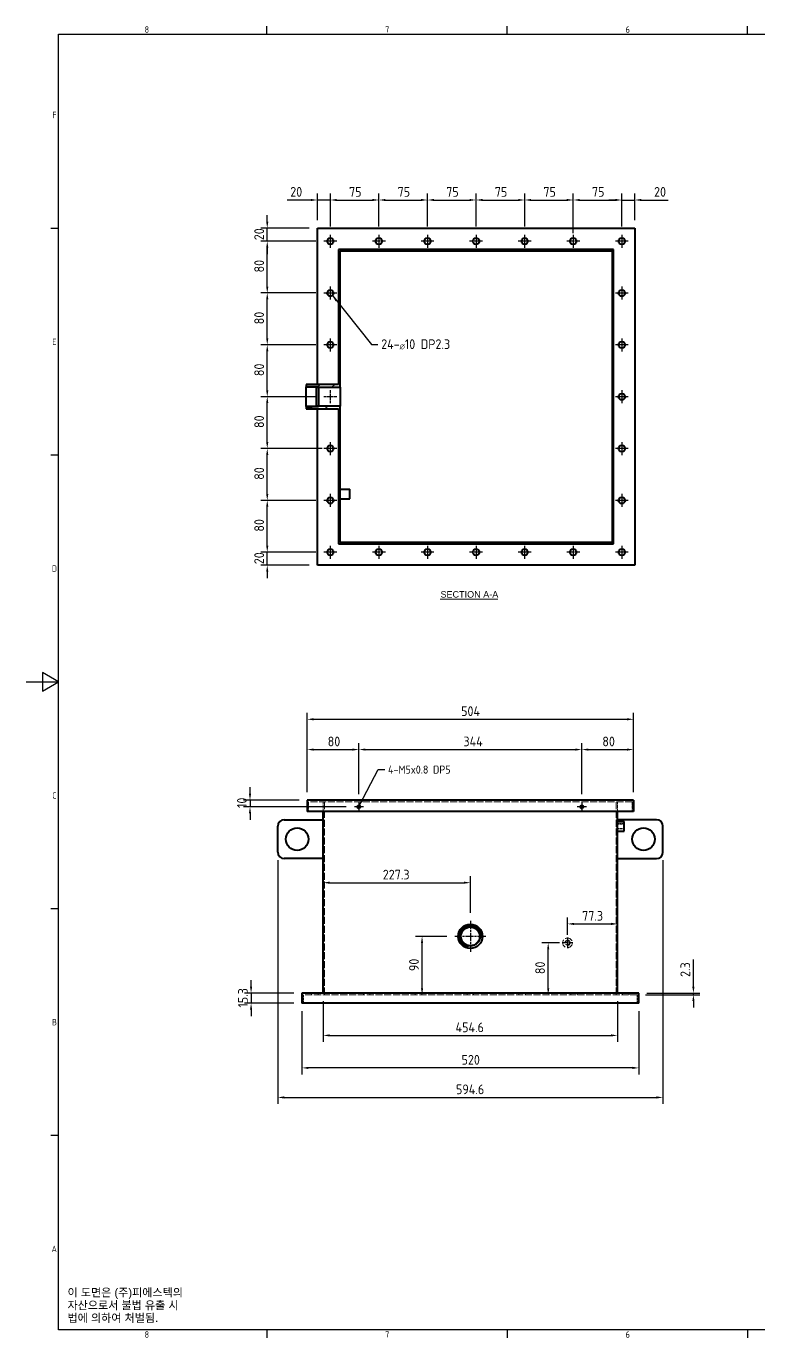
# Model space of a CAD drawing. Header units: millimetres. Extents: x 0 to 2970, y 0 to 2100.
# Drawn here: x 0 to 1131, y 38 to 2062 of the extents above; entities that cross this region are included whole.
import ezdxf

# ---------------------------------------------------------------- set-up
doc = ezdxf.new("R2010")
doc.units = ezdxf.units.MM
doc.header["$LTSCALE"] = 5
doc.linetypes.add('CHAIN', pattern=[0.3543, 0.2362, -0.0295, 0.0591, -0.0295])
doc.linetypes.add('DASHED', pattern=[0.2067, 0.1654, -0.0413])
doc.layers.get('0').update_dxf_attribs({"color": 3, "lineweight": 25})
for name, color, linetype, lineweight in [('가려진 것(ISO)', 2, 'DASHED', 18), ('가시적인 것(ISO)', 3, 'Continuous', 40), ('가시적인 좁은 것(ISO)', 3, 'Continuous', 35), ('경계(ISO)', 7, 'Continuous', 25), ('기호(ISO)', 5, 'Continuous', 25), ('중심 표식(ISO)', 1, 'Continuous', 25), ('치수(ISO)', 2, 'Continuous', 25), ('해치(ISO)', 7, 'Continuous', 18)]:
    doc.layers.add(name, color=color, linetype=linetype, lineweight=lineweight)
doc.styles.add('ISO ProportionalPSTEK', font='isocp.shx')
doc.styles.add('문자 텍스트_PSTEK_POSCO', font='isocp.shx')
doc.styles.add('치수 텍스트_PSTEK_POSCO', font='isocp.shx')
doc.styles.add('텍스트 스타일403', font='arial.ttf')
doc.dimstyles.new('PSTEK$7', dxfattribs={"dimscale": 5, "dimtxt": 2.5, "dimasz": 2, "dimexe": 1, "dimexo": 1, "dimgap": 1, "dimtad": 1, "dimrnd": 1e-08, "dimdsep": 46, "dimtxsty": 'ISO ProportionalPSTEK', "dimblk": 'Filled-1', "dimcen": 0.09, "dimdle": 10, "dimclrd": 3, "dimclre": 7, "dimclrt": 2, "dimadec": 1, "dimazin": 2, "dimtfac": 1, "dimtmove": 0, "dimatfit": 3, "dimfxl": 0, "dimtolj": 1, "dimlwd": -1, "dimlwe": -1, "dimarcsym": 0})
doc.dimstyles.new('치수_PSTEK_POSCO', dxfattribs={"dimscale": 5, "dimtxt": 3, "dimasz": 2, "dimexe": 2, "dimexo": 2.5, "dimgap": 1, "dimtad": 1, "dimrnd": 1e-08, "dimdsep": 46, "dimtxsty": '치수 텍스트_PSTEK_POSCO', "dimcen": 0.09, "dimdle": 10, "dimclrd": 7, "dimclre": 7, "dimclrt": 2, "dimadec": 1, "dimazin": 2, "dimtfac": 1, "dimtmove": 0, "dimatfit": 3, "dimfxl": 0, "dimtolj": 1, "dimlwd": -1, "dimlwe": -1, "dimarcsym": 0})
doc.dimstyles.new('치수_PSTEK_POSCO$7', dxfattribs={"dimscale": 5, "dimtxt": 3, "dimasz": 2, "dimexe": 2, "dimexo": 2.5, "dimgap": 1, "dimtad": 1, "dimrnd": 1e-08, "dimdsep": 46, "dimtxsty": '치수 텍스트_PSTEK_POSCO', "dimcen": 0.09, "dimdle": 10, "dimclrd": 7, "dimclre": 7, "dimclrt": 2, "dimadec": 1, "dimazin": 2, "dimtfac": 1, "dimtmove": 0, "dimatfit": 3, "dimfxl": 0, "dimtolj": 1, "dimlwd": -1, "dimlwe": -1, "dimarcsym": 0})

# ---------------------------------------------------------------- blocks, each defined once
blk = doc.blocks.new('경계 Default Border')
at = {"layer": '경계(ISO)'}
for p, q in [((74.25, 410), (74.25, 412.4)), ((148.5, 410), (148.5, 412.4)), ((222.75, 410), (222.75, 412.4)), ((10, 350), (7.6, 350)), ((10, 280), (7.6, 280)), ((10, 140), (7.6, 140)), ((10, 70), (7.6, 70)), ((74.25, 10), (74.25, 7.6)), ((148.5, 10), (148.5, 7.6)), ((222.75, 10), (222.75, 7.6))]:
    blk.add_line(p, q, dxfattribs=at)
at = {"layer": '경계(ISO)', "flags": 128}
for points in [[(10, 10), (10, 410), (584, 410), (584, 10), (10, 10)], [(0, 210), (10, 210), (5, 212.89), (5, 207.11), (10, 210)]]:
    blk.add_lwpolyline(points, dxfattribs=at)
at = {"layer": '경계(ISO)', "color": 2, "char_height": 2, "attachment_point": 7, "style": '문자 텍스트_PSTEK_POSCO'}
for s, insert in [('8', (36.55, 410.38)), ('7', (110.8, 410.4)), ('6', (185.05, 410.38)), ('F', (8.03, 384)), ('E', (8.03, 313.98)), ('D', (7.92, 243.98)), ('C', (8.03, 173.98)), ('B', (7.92, 103.98)), ('A', (7.81, 34)), ('8', (36.55, 7.58)), ('7', (110.8, 7.6)), ('6', (185.05, 7.58))]:
    blk.add_mtext(s, dxfattribs=dict(at, insert=insert))
blk = doc.blocks.new('*D22')
at = {"layer": 'Defpoints', "color": 0, "transparency": 16777216}
for p in [(919.5, 1793.8), (844.5, 1730.3), (919.5, 1740.3)]:
    blk.add_point(p, dxfattribs=at)
at = {"layer": '치수(ISO)', "color": 7, "transparency": 16777216}
for p, q in [((844.5, 1742.8), (844.5, 1803.8)), ((919.5, 1752.8), (919.5, 1803.8)), ((854.5, 1793.8), (909.5, 1793.8))]:
    blk.add_line(p, q, dxfattribs=at)
for points in [[(854.5, 1795.5), (854.5, 1792.2), (844.5, 1793.8)], [(909.5, 1795.5), (909.5, 1792.2), (919.5, 1793.8)]]:
    blk.add_solid(points, dxfattribs=at)
at = {"layer": '치수(ISO)', "color": 2, "transparency": 16777216, "insert": (873.4, 1806.3), "char_height": 15, "attachment_point": 4, "style": '치수 텍스트_PSTEK_POSCO'}
blk.add_mtext('\\A1;75', dxfattribs=at)
blk = doc.blocks.new('*D23')
at = {"layer": 'Defpoints', "color": 0, "transparency": 16777216}
for p in [(939.5, 1793.8), (939.5, 1750.3), (919.5, 1740.3)]:
    blk.add_point(p, dxfattribs=at)
at = {"layer": '치수(ISO)', "color": 7, "transparency": 16777216}
for p, q in [((919.5, 1752.8), (919.5, 1803.8)), ((939.5, 1762.8), (939.5, 1803.8)), ((909.5, 1793.8), (899.5, 1793.8)), ((919.5, 1793.8), (939.5, 1793.8)), ((949.5, 1793.8), (991.2, 1793.8))]:
    blk.add_line(p, q, dxfattribs=at)
for points in [[(909.5, 1795.5), (909.5, 1792.2), (919.5, 1793.8)], [(949.5, 1795.5), (949.5, 1792.2), (939.5, 1793.8)]]:
    blk.add_solid(points, dxfattribs=at)
at = {"layer": '치수(ISO)', "color": 2, "transparency": 16777216, "insert": (969.3, 1806.4), "char_height": 15, "attachment_point": 4, "style": '치수 텍스트_PSTEK_POSCO'}
blk.add_mtext('\\A1;20', dxfattribs=at)
blk = doc.blocks.new('*D24')
at = {"layer": 'Defpoints', "color": 0, "transparency": 16777216}
for p in [(844.5, 1793.8), (769.5, 1740.3), (844.5, 1730.3)]:
    blk.add_point(p, dxfattribs=at)
at = {"layer": '치수(ISO)', "color": 7, "transparency": 16777216}
for p, q in [((769.5, 1752.8), (769.5, 1803.8)), ((844.5, 1742.8), (844.5, 1803.8)), ((779.5, 1793.8), (834.5, 1793.8))]:
    blk.add_line(p, q, dxfattribs=at)
for points in [[(779.5, 1795.5), (779.5, 1792.2), (769.5, 1793.8)], [(834.5, 1795.5), (834.5, 1792.2), (844.5, 1793.8)]]:
    blk.add_solid(points, dxfattribs=at)
at = {"layer": '치수(ISO)', "color": 2, "transparency": 16777216, "insert": (798.4, 1806.3), "char_height": 15, "attachment_point": 4, "style": '치수 텍스트_PSTEK_POSCO'}
blk.add_mtext('\\A1;75', dxfattribs=at)
blk = doc.blocks.new('*D25')
at = {"layer": 'Defpoints', "color": 0, "transparency": 16777216}
for p in [(769.5, 1793.8), (694.5, 1740.3), (769.5, 1740.3)]:
    blk.add_point(p, dxfattribs=at)
at = {"layer": '치수(ISO)', "color": 7, "transparency": 16777216}
for p, q in [((694.5, 1752.8), (694.5, 1803.8)), ((769.5, 1752.8), (769.5, 1803.8)), ((704.5, 1793.8), (759.5, 1793.8))]:
    blk.add_line(p, q, dxfattribs=at)
for points in [[(704.5, 1795.5), (704.5, 1792.2), (694.5, 1793.8)], [(759.5, 1795.5), (759.5, 1792.2), (769.5, 1793.8)]]:
    blk.add_solid(points, dxfattribs=at)
at = {"layer": '치수(ISO)', "color": 2, "transparency": 16777216, "insert": (723.4, 1806.3), "char_height": 15, "attachment_point": 4, "style": '치수 텍스트_PSTEK_POSCO'}
blk.add_mtext('\\A1;75', dxfattribs=at)
blk = doc.blocks.new('*D26')
at = {"layer": 'Defpoints', "color": 0, "transparency": 16777216}
for p in [(694.5, 1793.8), (619.5, 1740.3), (694.5, 1740.3)]:
    blk.add_point(p, dxfattribs=at)
at = {"layer": '치수(ISO)', "color": 7, "transparency": 16777216}
for p, q in [((619.5, 1752.8), (619.5, 1803.8)), ((694.5, 1752.8), (694.5, 1803.8)), ((629.5, 1793.8), (684.5, 1793.8))]:
    blk.add_line(p, q, dxfattribs=at)
for points in [[(629.5, 1795.5), (629.5, 1792.2), (619.5, 1793.8)], [(684.5, 1795.5), (684.5, 1792.2), (694.5, 1793.8)]]:
    blk.add_solid(points, dxfattribs=at)
at = {"layer": '치수(ISO)', "color": 2, "transparency": 16777216, "insert": (648.4, 1806.3), "char_height": 15, "attachment_point": 4, "style": '치수 텍스트_PSTEK_POSCO'}
blk.add_mtext('\\A1;75', dxfattribs=at)
blk = doc.blocks.new('*D27')
at = {"layer": 'Defpoints', "color": 0, "transparency": 16777216}
for p in [(619.5, 1793.8), (544.5, 1740.3), (619.5, 1740.3)]:
    blk.add_point(p, dxfattribs=at)
at = {"layer": '치수(ISO)', "color": 7, "transparency": 16777216}
for p, q in [((544.5, 1752.8), (544.5, 1803.8)), ((619.5, 1752.8), (619.5, 1803.8)), ((554.5, 1793.8), (609.5, 1793.8))]:
    blk.add_line(p, q, dxfattribs=at)
for points in [[(554.5, 1795.5), (554.5, 1792.2), (544.5, 1793.8)], [(609.5, 1795.5), (609.5, 1792.2), (619.5, 1793.8)]]:
    blk.add_solid(points, dxfattribs=at)
at = {"layer": '치수(ISO)', "color": 2, "transparency": 16777216, "insert": (573.4, 1806.3), "char_height": 15, "attachment_point": 4, "style": '치수 텍스트_PSTEK_POSCO'}
blk.add_mtext('\\A1;75', dxfattribs=at)
blk = doc.blocks.new('*D28')
at = {"layer": 'Defpoints', "color": 0, "transparency": 16777216}
for p in [(544.5, 1793.8), (469.5, 1740.3), (544.5, 1740.3)]:
    blk.add_point(p, dxfattribs=at)
at = {"layer": '치수(ISO)', "color": 7, "transparency": 16777216}
for p, q in [((469.5, 1752.8), (469.5, 1803.8)), ((544.5, 1752.8), (544.5, 1803.8)), ((479.5, 1793.8), (534.5, 1793.8))]:
    blk.add_line(p, q, dxfattribs=at)
for points in [[(479.5, 1795.5), (479.5, 1792.2), (469.5, 1793.8)], [(534.5, 1795.5), (534.5, 1792.2), (544.5, 1793.8)]]:
    blk.add_solid(points, dxfattribs=at)
at = {"layer": '치수(ISO)', "color": 2, "transparency": 16777216, "insert": (498.4, 1806.3), "char_height": 15, "attachment_point": 4, "style": '치수 텍스트_PSTEK_POSCO'}
blk.add_mtext('\\A1;75', dxfattribs=at)
blk = doc.blocks.new('*D29')
at = {"layer": 'Defpoints', "color": 0, "transparency": 16777216}
for p in [(469.5, 1793.8), (449.5, 1750.3), (469.5, 1740.3)]:
    blk.add_point(p, dxfattribs=at)
at = {"layer": '치수(ISO)', "color": 7, "transparency": 16777216}
for p, q in [((449.5, 1762.8), (449.5, 1803.8)), ((469.5, 1752.8), (469.5, 1803.8)), ((439.5, 1793.8), (402.6, 1793.8)), ((469.5, 1793.8), (449.5, 1793.8)), ((479.5, 1793.8), (489.5, 1793.8))]:
    blk.add_line(p, q, dxfattribs=at)
for points in [[(439.5, 1795.5), (439.5, 1792.2), (449.5, 1793.8)], [(479.5, 1795.5), (479.5, 1792.2), (469.5, 1793.8)]]:
    blk.add_solid(points, dxfattribs=at)
at = {"layer": '치수(ISO)', "color": 2, "transparency": 16777216, "insert": (407.6, 1806.4), "char_height": 15, "attachment_point": 4, "style": '치수 텍스트_PSTEK_POSCO'}
blk.add_mtext('\\A1;20', dxfattribs=at)
blk = doc.blocks.new('*D30')
at = {"layer": 'Defpoints', "color": 0, "transparency": 16777216}
for p in [(372.1, 1750.3), (449.5, 1750.3), (459.5, 1730.3)]:
    blk.add_point(p, dxfattribs=at)
at = {"layer": '치수(ISO)', "color": 7, "transparency": 16777216}
for p, q in [((372.1, 1760.3), (372.1, 1770.3)), ((437, 1750.3), (362.1, 1750.3)), ((372.1, 1730.3), (372.1, 1750.3)), ((447, 1730.3), (362.1, 1730.3)), ((372.1, 1720.3), (372.1, 1710.3))]:
    blk.add_line(p, q, dxfattribs=at)
for points in [[(370.4, 1760.3), (373.8, 1760.3), (372.1, 1750.3)], [(370.4, 1720.3), (373.8, 1720.3), (372.1, 1730.3)]]:
    blk.add_solid(points, dxfattribs=at)
at = {"layer": '치수(ISO)', "color": 2, "transparency": 16777216, "insert": (359.6, 1731.8), "char_height": 15, "attachment_point": 4, "rotation": 90, "style": '치수 텍스트_PSTEK_POSCO'}
blk.add_mtext('\\A1;20', dxfattribs=at)
blk = doc.blocks.new('*D31')
at = {"layer": 'Defpoints', "color": 0, "transparency": 16777216}
for p in [(372.1, 1730.3), (459.5, 1730.3), (459.5, 1650.3)]:
    blk.add_point(p, dxfattribs=at)
at = {"layer": '치수(ISO)', "color": 7, "transparency": 16777216}
for p, q in [((447, 1730.3), (362.1, 1730.3)), ((372.1, 1660.3), (372.1, 1720.3)), ((447, 1650.3), (362.1, 1650.3))]:
    blk.add_line(p, q, dxfattribs=at)
for points in [[(370.4, 1720.3), (373.8, 1720.3), (372.1, 1730.3)], [(370.4, 1660.3), (373.8, 1660.3), (372.1, 1650.3)]]:
    blk.add_solid(points, dxfattribs=at)
at = {"layer": '치수(ISO)', "color": 2, "transparency": 16777216, "insert": (359.6, 1682), "char_height": 15, "attachment_point": 4, "rotation": 90, "style": '치수 텍스트_PSTEK_POSCO'}
blk.add_mtext('\\A1;80', dxfattribs=at)
blk = doc.blocks.new('*D32')
at = {"layer": 'Defpoints', "color": 0, "transparency": 16777216}
for p in [(372.1, 1650.3), (459.5, 1650.3), (459.5, 1570.3)]:
    blk.add_point(p, dxfattribs=at)
at = {"layer": '치수(ISO)', "color": 7, "transparency": 16777216}
for p, q in [((447, 1650.3), (362.1, 1650.3)), ((372.1, 1580.3), (372.1, 1640.3)), ((447, 1570.3), (362.1, 1570.3))]:
    blk.add_line(p, q, dxfattribs=at)
for points in [[(370.4, 1640.3), (373.8, 1640.3), (372.1, 1650.3)], [(370.4, 1580.3), (373.8, 1580.3), (372.1, 1570.3)]]:
    blk.add_solid(points, dxfattribs=at)
at = {"layer": '치수(ISO)', "color": 2, "transparency": 16777216, "insert": (359.6, 1602), "char_height": 15, "attachment_point": 4, "rotation": 90, "style": '치수 텍스트_PSTEK_POSCO'}
blk.add_mtext('\\A1;80', dxfattribs=at)
blk = doc.blocks.new('*D33')
at = {"layer": 'Defpoints', "color": 0, "transparency": 16777216}
for p in [(372.1, 1570.3), (459.5, 1570.3), (459.5, 1490.3)]:
    blk.add_point(p, dxfattribs=at)
at = {"layer": '치수(ISO)', "color": 7, "transparency": 16777216}
for p, q in [((447, 1570.3), (362.1, 1570.3)), ((372.1, 1500.3), (372.1, 1560.3)), ((447, 1490.3), (362.1, 1490.3))]:
    blk.add_line(p, q, dxfattribs=at)
for points in [[(370.4, 1560.3), (373.8, 1560.3), (372.1, 1570.3)], [(370.4, 1500.3), (373.8, 1500.3), (372.1, 1490.3)]]:
    blk.add_solid(points, dxfattribs=at)
at = {"layer": '치수(ISO)', "color": 2, "transparency": 16777216, "insert": (359.6, 1522), "char_height": 15, "attachment_point": 4, "rotation": 90, "style": '치수 텍스트_PSTEK_POSCO'}
blk.add_mtext('\\A1;80', dxfattribs=at)
blk = doc.blocks.new('*D34')
at = {"layer": 'Defpoints', "color": 0, "transparency": 16777216}
for p in [(372.1, 1490.3), (459.5, 1490.3), (469.5, 1410.3)]:
    blk.add_point(p, dxfattribs=at)
at = {"layer": '치수(ISO)', "color": 7, "transparency": 16777216}
for p, q in [((447, 1490.3), (362.1, 1490.3)), ((372.1, 1420.3), (372.1, 1480.3)), ((457, 1410.3), (362.1, 1410.3))]:
    blk.add_line(p, q, dxfattribs=at)
for points in [[(370.4, 1480.3), (373.8, 1480.3), (372.1, 1490.3)], [(370.4, 1420.3), (373.8, 1420.3), (372.1, 1410.3)]]:
    blk.add_solid(points, dxfattribs=at)
at = {"layer": '치수(ISO)', "color": 2, "transparency": 16777216, "insert": (359.6, 1442), "char_height": 15, "attachment_point": 4, "rotation": 90, "style": '치수 텍스트_PSTEK_POSCO'}
blk.add_mtext('\\A1;80', dxfattribs=at)
blk = doc.blocks.new('*D35')
at = {"layer": 'Defpoints', "color": 0, "transparency": 16777216}
for p in [(372.1, 1410.3), (469.5, 1410.3), (459.5, 1330.3)]:
    blk.add_point(p, dxfattribs=at)
at = {"layer": '치수(ISO)', "color": 7, "transparency": 16777216}
for p, q in [((457, 1410.3), (362.1, 1410.3)), ((372.1, 1340.3), (372.1, 1400.3)), ((447, 1330.3), (362.1, 1330.3))]:
    blk.add_line(p, q, dxfattribs=at)
for points in [[(370.4, 1400.3), (373.8, 1400.3), (372.1, 1410.3)], [(370.4, 1340.3), (373.8, 1340.3), (372.1, 1330.3)]]:
    blk.add_solid(points, dxfattribs=at)
at = {"layer": '치수(ISO)', "color": 2, "transparency": 16777216, "insert": (359.6, 1362), "char_height": 15, "attachment_point": 4, "rotation": 90, "style": '치수 텍스트_PSTEK_POSCO'}
blk.add_mtext('\\A1;80', dxfattribs=at)
blk = doc.blocks.new('*D36')
at = {"layer": 'Defpoints', "color": 0, "transparency": 16777216}
for p in [(372.1, 1330.3), (459.5, 1330.3), (459.5, 1250.3)]:
    blk.add_point(p, dxfattribs=at)
at = {"layer": '치수(ISO)', "color": 7, "transparency": 16777216}
for p, q in [((447, 1330.3), (362.1, 1330.3)), ((372.1, 1260.3), (372.1, 1320.3)), ((447, 1250.3), (362.1, 1250.3))]:
    blk.add_line(p, q, dxfattribs=at)
for points in [[(370.4, 1320.3), (373.8, 1320.3), (372.1, 1330.3)], [(370.4, 1260.3), (373.8, 1260.3), (372.1, 1250.3)]]:
    blk.add_solid(points, dxfattribs=at)
at = {"layer": '치수(ISO)', "color": 2, "transparency": 16777216, "insert": (359.6, 1282), "char_height": 15, "attachment_point": 4, "rotation": 90, "style": '치수 텍스트_PSTEK_POSCO'}
blk.add_mtext('\\A1;80', dxfattribs=at)
blk = doc.blocks.new('*D37')
at = {"layer": 'Defpoints', "color": 0, "transparency": 16777216}
for p in [(372.1, 1250.3), (459.5, 1250.3), (449.5, 1230.3)]:
    blk.add_point(p, dxfattribs=at)
at = {"layer": '치수(ISO)', "color": 7, "transparency": 16777216}
for p, q in [((372.1, 1260.3), (372.1, 1270.3)), ((447, 1250.3), (362.1, 1250.3)), ((372.1, 1230.3), (372.1, 1250.3)), ((437, 1230.3), (362.1, 1230.3)), ((372.1, 1220.3), (372.1, 1210.3))]:
    blk.add_line(p, q, dxfattribs=at)
for points in [[(370.4, 1260.3), (373.8, 1260.3), (372.1, 1250.3)], [(370.4, 1220.3), (373.8, 1220.3), (372.1, 1230.3)]]:
    blk.add_solid(points, dxfattribs=at)
at = {"layer": '치수(ISO)', "color": 2, "transparency": 16777216, "insert": (359.6, 1231.8), "char_height": 15, "attachment_point": 4, "rotation": 90, "style": '치수 텍스트_PSTEK_POSCO'}
blk.add_mtext('\\A1;20', dxfattribs=at)
blk = doc.blocks.new('*D41')
at = {"layer": 'Defpoints', "color": 0, "transparency": 16777216}
for p in [(913, 676.6), (835.7, 647.4), (913, 633.2)]:
    blk.add_point(p, dxfattribs=at)
at = {"layer": '치수(ISO)', "color": 7, "transparency": 16777216}
for p, q in [((835.7, 659.9), (835.7, 686.6)), ((845.7, 676.6), (903, 676.6))]:
    blk.add_line(p, q, dxfattribs=at)
for points in [[(845.7, 678.3), (845.7, 674.9), (835.7, 676.6)], [(903, 678.3), (903, 674.9), (913, 676.6)]]:
    blk.add_solid(points, dxfattribs=at)
at = {"layer": '치수(ISO)', "color": 2, "transparency": 16777216, "insert": (858.2, 689.1), "char_height": 15, "attachment_point": 4, "style": '치수 텍스트_PSTEK_POSCO'}
blk.add_mtext('\\A1;77.3', dxfattribs=at)
blk = doc.blocks.new('*D42')
at = {"layer": 'Defpoints', "color": 0, "transparency": 16777216}
for p in [(805.8, 647.4), (835.7, 647.4), (804.8, 567.4)]:
    blk.add_point(p, dxfattribs=at)
at = {"layer": '치수(ISO)', "color": 7, "transparency": 16777216}
for p, q in [((823.2, 647.4), (795.8, 647.4)), ((805.8, 577.4), (805.8, 637.4))]:
    blk.add_line(p, q, dxfattribs=at)
for points in [[(804.2, 637.4), (807.5, 637.4), (805.8, 647.4)], [(804.2, 577.4), (807.5, 577.4), (805.8, 567.4)]]:
    blk.add_solid(points, dxfattribs=at)
at = {"layer": '치수(ISO)', "color": 2, "transparency": 16777216, "insert": (793.3, 599.1), "char_height": 15, "attachment_point": 4, "rotation": 90, "style": '치수 텍스트_PSTEK_POSCO'}
blk.add_mtext('\\A1;80', dxfattribs=at)
blk = doc.blocks.new('*D43')
at = {"layer": 'Defpoints', "color": 0, "transparency": 16777216}
for p in [(388.4, 787.4), (983, 787.4), (983, 408.8)]:
    blk.add_point(p, dxfattribs=at)
at = {"layer": '치수(ISO)', "color": 7, "transparency": 16777216}
for p, q in [((388.4, 774.9), (388.4, 398.8)), ((983, 774.9), (983, 398.8)), ((398.4, 408.8), (973, 408.8))]:
    blk.add_line(p, q, dxfattribs=at)
for points in [[(398.4, 410.5), (398.4, 407.1), (388.4, 408.8)], [(973, 410.5), (973, 407.1), (983, 408.8)]]:
    blk.add_solid(points, dxfattribs=at)
at = {"layer": '치수(ISO)', "color": 2, "transparency": 16777216, "insert": (663.5, 421.3), "char_height": 15, "attachment_point": 4, "style": '치수 텍스트_PSTEK_POSCO'}
blk.add_mtext('\\A1;594.6', dxfattribs=at)
blk = doc.blocks.new('*D44')
at = {"layer": 'Defpoints', "color": 0, "transparency": 16777216}
for p in [(937.7, 992.4), (433.7, 867.4), (937.7, 867.4)]:
    blk.add_point(p, dxfattribs=at)
at = {"layer": '치수(ISO)', "color": 7, "transparency": 16777216}
for p, q in [((433.7, 879.9), (433.7, 1002.4)), ((443.7, 992.4), (927.7, 992.4)), ((937.7, 879.9), (937.7, 1002.4))]:
    blk.add_line(p, q, dxfattribs=at)
for points in [[(443.7, 994.1), (443.7, 990.7), (433.7, 992.4)], [(927.7, 994.1), (927.7, 990.7), (937.7, 992.4)]]:
    blk.add_solid(points, dxfattribs=at)
at = {"layer": '치수(ISO)', "color": 2, "transparency": 16777216, "insert": (671.4, 1004.9), "char_height": 15, "attachment_point": 4, "style": '치수 텍스트_PSTEK_POSCO'}
blk.add_mtext('\\A1;504', dxfattribs=at)
blk = doc.blocks.new('*D45')
at = {"layer": 'Defpoints', "color": 0, "transparency": 16777216}
for p in [(943.4, 567.4), (945.7, 569.7), (1030, 569.7)]:
    blk.add_point(p, dxfattribs=at)
at = {"layer": '치수(ISO)', "color": 7, "transparency": 16777216}
for p, q in [((1030, 579.7), (1030, 621.7)), ((955.9, 567.4), (1040, 567.4)), ((958.2, 569.7), (1040, 569.7)), ((1030, 567.4), (1030, 569.7)), ((1030, 557.4), (1030, 547.4))]:
    blk.add_line(p, q, dxfattribs=at)
for points in [[(1028.3, 579.7), (1031.7, 579.7), (1030, 569.7)], [(1028.3, 557.4), (1031.7, 557.4), (1030, 567.4)]]:
    blk.add_solid(points, dxfattribs=at)
at = {"layer": '치수(ISO)', "color": 2, "transparency": 16777216, "insert": (1017.5, 594.7), "char_height": 15, "attachment_point": 4, "rotation": 90, "style": '치수 텍스트_PSTEK_POSCO'}
blk.add_mtext('\\A1;2.3', dxfattribs=at)
blk = doc.blocks.new('Filled-1')
at = {"color": 0}
for p, q in [((0, 0), (-1, 0.17)), ((-1, 0.17), (-1, -0.17)), ((-1, 0), (0, 0)), ((-1, -0.17), (0, 0))]:
    blk.add_line(p, q, dxfattribs=at)
at = {"color": 0, "flags": 128}
blk.add_lwpolyline([(-1, -0.17), (0, 0), (-1, 0.17), (-1, -0.17)], dxfattribs=at)
at = {"color": 0}
blk.add_solid([(-1, -0.17), (0, 0), (-1, 0.17), (-1, -0.17)], dxfattribs=at)
blk = doc.blocks.new('*D46')
at = {"layer": 'Defpoints', "color": 0, "transparency": 16777216}
for p in [(458.4, 569.7), (913, 569.7), (913, 504.5)]:
    blk.add_point(p, dxfattribs=at)
at = {"layer": '치수(ISO)', "color": 7, "transparency": 16777216}
for p, q in [((458.4, 557.2), (458.4, 494.5)), ((913, 557.2), (913, 494.5)), ((468.4, 504.5), (903, 504.5))]:
    blk.add_line(p, q, dxfattribs=at)
for points in [[(468.4, 506.2), (468.4, 502.9), (458.4, 504.5)], [(903, 506.2), (903, 502.9), (913, 504.5)]]:
    blk.add_solid(points, dxfattribs=at)
at = {"layer": '치수(ISO)', "color": 2, "transparency": 16777216, "insert": (662.8, 517), "char_height": 15, "attachment_point": 4, "style": '치수 텍스트_PSTEK_POSCO'}
blk.add_mtext('\\A1;454.6', dxfattribs=at)
blk = doc.blocks.new('*D47')
at = {"layer": 'Defpoints', "color": 0, "transparency": 16777216}
for p in [(425.7, 554.4), (945.7, 554.4), (425.7, 454.4)]:
    blk.add_point(p, dxfattribs=at)
at = {"layer": '치수(ISO)', "color": 7, "transparency": 16777216}
for p, q in [((425.7, 541.9), (425.7, 444.4)), ((945.7, 541.9), (945.7, 444.4)), ((935.7, 454.4), (435.7, 454.4))]:
    blk.add_line(p, q, dxfattribs=at)
for points in [[(435.7, 456.1), (435.7, 452.7), (425.7, 454.4)], [(935.7, 456.1), (935.7, 452.7), (945.7, 454.4)]]:
    blk.add_solid(points, dxfattribs=at)
at = {"layer": '치수(ISO)', "color": 2, "transparency": 16777216, "insert": (672.1, 466.9), "char_height": 15, "attachment_point": 4, "style": '치수 텍스트_PSTEK_POSCO'}
blk.add_mtext('\\A1;520', dxfattribs=at)
blk = doc.blocks.new('*D48')
at = {"layer": 'Defpoints', "color": 0, "transparency": 16777216}
for p in [(937.7, 945.7), (857.7, 864.5), (937.7, 867.4)]:
    blk.add_point(p, dxfattribs=at)
at = {"layer": '치수(ISO)', "color": 7, "transparency": 16777216}
for p, q in [((857.7, 877), (857.7, 955.7)), ((937.7, 879.9), (937.7, 955.7)), ((867.7, 945.7), (927.7, 945.7))]:
    blk.add_line(p, q, dxfattribs=at)
for points in [[(867.7, 947.3), (867.7, 944), (857.7, 945.7)], [(927.7, 947.3), (927.7, 944), (937.7, 945.7)]]:
    blk.add_solid(points, dxfattribs=at)
at = {"layer": '치수(ISO)', "color": 2, "transparency": 16777216, "insert": (889.4, 958.2), "char_height": 15, "attachment_point": 4, "style": '치수 텍스트_PSTEK_POSCO'}
blk.add_mtext('\\A1;80', dxfattribs=at)
blk = doc.blocks.new('*D49')
at = {"layer": 'Defpoints', "color": 0, "transparency": 16777216}
for p in [(458.4, 740.2), (685.7, 740.2), (685.7, 681.2)]:
    blk.add_point(p, dxfattribs=at)
at = {"layer": '치수(ISO)', "color": 7, "transparency": 16777216}
for p, q in [((685.7, 693.7), (685.7, 750.2)), ((468.4, 740.2), (675.7, 740.2))]:
    blk.add_line(p, q, dxfattribs=at)
for points in [[(468.4, 741.9), (468.4, 738.6), (458.4, 740.2)], [(675.7, 741.9), (675.7, 738.6), (685.7, 740.2)]]:
    blk.add_solid(points, dxfattribs=at)
at = {"layer": '치수(ISO)', "color": 2, "transparency": 16777216, "insert": (550.5, 752.7), "char_height": 15, "attachment_point": 4, "style": '치수 텍스트_PSTEK_POSCO'}
blk.add_mtext('\\A1;227.3', dxfattribs=at)
blk = doc.blocks.new('*D50')
at = {"layer": 'Defpoints', "color": 0, "transparency": 16777216}
for p in [(611.1, 657.4), (661.9, 657.4), (430.7, 567.4)]:
    blk.add_point(p, dxfattribs=at)
at = {"layer": '치수(ISO)', "color": 7, "transparency": 16777216}
for p, q in [((649.4, 657.4), (601.1, 657.4)), ((611.1, 577.4), (611.1, 647.4))]:
    blk.add_line(p, q, dxfattribs=at)
for points in [[(609.4, 647.4), (612.7, 647.4), (611.1, 657.4)], [(609.4, 577.4), (612.7, 577.4), (611.1, 567.4)]]:
    blk.add_solid(points, dxfattribs=at)
at = {"layer": '치수(ISO)', "color": 2, "transparency": 16777216, "insert": (598.6, 603.8), "char_height": 15, "attachment_point": 4, "rotation": 90, "style": '치수 텍스트_PSTEK_POSCO'}
blk.add_mtext('\\A1;90', dxfattribs=at)
blk = doc.blocks.new('*D51')
at = {"layer": 'Defpoints', "color": 0, "transparency": 16777216}
for p in [(345.5, 857.4), (433.7, 867.4), (506.6, 857.4)]:
    blk.add_point(p, dxfattribs=at)
at = {"layer": '치수(ISO)', "color": 7, "transparency": 16777216}
for p, q in [((345.5, 877.4), (345.5, 887.4)), ((421.2, 867.4), (335.5, 867.4)), ((494.1, 857.4), (335.5, 857.4)), ((345.5, 867.4), (345.5, 857.4)), ((345.5, 847.4), (345.5, 837.4))]:
    blk.add_line(p, q, dxfattribs=at)
for points in [[(343.8, 877.4), (347.1, 877.4), (345.5, 867.4)], [(343.8, 847.4), (347.1, 847.4), (345.5, 857.4)]]:
    blk.add_solid(points, dxfattribs=at)
at = {"layer": '치수(ISO)', "color": 2, "transparency": 16777216, "insert": (333, 855.6), "char_height": 15, "attachment_point": 4, "rotation": 90, "style": '치수 텍스트_PSTEK_POSCO'}
blk.add_mtext('\\A1;10', dxfattribs=at)
blk = doc.blocks.new('*D52')
at = {"layer": 'Defpoints', "color": 0, "transparency": 16777216}
for p in [(857.7, 945.7), (513.7, 864.5), (857.7, 864.5)]:
    blk.add_point(p, dxfattribs=at)
at = {"layer": '치수(ISO)', "color": 7, "transparency": 16777216}
for p, q in [((513.7, 877), (513.7, 955.7)), ((857.7, 877), (857.7, 955.7)), ((523.7, 945.7), (847.7, 945.7))]:
    blk.add_line(p, q, dxfattribs=at)
for points in [[(523.7, 947.3), (523.7, 944), (513.7, 945.7)], [(847.7, 947.3), (847.7, 944), (857.7, 945.7)]]:
    blk.add_solid(points, dxfattribs=at)
at = {"layer": '치수(ISO)', "color": 2, "transparency": 16777216, "insert": (675, 958.2), "char_height": 15, "attachment_point": 4, "style": '치수 텍스트_PSTEK_POSCO'}
blk.add_mtext('\\A1;344', dxfattribs=at)
blk = doc.blocks.new('*D53')
at = {"layer": 'Defpoints', "color": 0, "transparency": 16777216}
for p in [(513.7, 945.7), (433.7, 867.4), (513.7, 864.5)]:
    blk.add_point(p, dxfattribs=at)
at = {"layer": '치수(ISO)', "color": 7, "transparency": 16777216}
for p, q in [((433.7, 879.9), (433.7, 955.7)), ((513.7, 877), (513.7, 955.7)), ((443.7, 945.7), (503.7, 945.7))]:
    blk.add_line(p, q, dxfattribs=at)
for points in [[(443.7, 947.3), (443.7, 944), (433.7, 945.7)], [(503.7, 947.3), (503.7, 944), (513.7, 945.7)]]:
    blk.add_solid(points, dxfattribs=at)
at = {"layer": '치수(ISO)', "color": 2, "transparency": 16777216, "insert": (465.4, 958.2), "char_height": 15, "attachment_point": 4, "style": '치수 텍스트_PSTEK_POSCO'}
blk.add_mtext('\\A1;80', dxfattribs=at)
blk = doc.blocks.new('*D74')
at = {"layer": 'Defpoints', "color": 0, "transparency": 16777216}
for p in [(425.7, 569.7), (347.1, 554.4), (425.7, 554.4)]:
    blk.add_point(p, dxfattribs=at)
at = {"layer": '치수(ISO)', "color": 7, "transparency": 16777216}
for p, q in [((347.1, 579.7), (347.1, 589.7)), ((413.2, 569.7), (337.1, 569.7)), ((347.1, 569.7), (347.1, 554.4)), ((413.2, 554.4), (337.1, 554.4)), ((347.1, 544.4), (347.1, 534.4))]:
    blk.add_line(p, q, dxfattribs=at)
for points in [[(345.5, 579.7), (348.8, 579.7), (347.1, 569.7)], [(345.5, 544.4), (348.8, 544.4), (347.1, 554.4)]]:
    blk.add_solid(points, dxfattribs=at)
at = {"layer": '치수(ISO)', "color": 2, "transparency": 16777216, "insert": (334.6, 547.5), "char_height": 15, "attachment_point": 4, "rotation": 90, "style": '치수 텍스트_PSTEK_POSCO'}
blk.add_mtext('\\A1;15.3', dxfattribs=at)

msp = doc.modelspace()

# ---------------------------------------------------------------- hatches: boundary and pattern name
at = {"layer": '해치(ISO)'}
h = msp.add_hatch(dxfattribs=at)
h.set_pattern_fill('ANSI31', color=256, scale=127, style=0)
h.set_pattern_definition([(45, (0, 0), (-11.22532, 11.22532), [])])
h.paths.add_polyline_path([(904.4735, 1265.2579), (484.4735, 1265.2579), (484.4735, 1475.7579), (448.2655, 1475.7579), (432.1735, 1475.255), (432.1735, 1471.5079), (482.1735, 1471.5079), (482.1735, 1262.9579), (906.7735, 1262.9579), (906.7735, 1717.5579), (482.1735, 1717.5579), (482.1735, 1509.0079), (432.1735, 1509.0079), (432.1735, 1505.2608), (448.2655, 1504.7579), (484.4735, 1504.7579), (484.4735, 1715.2579), (904.4735, 1715.2579)])

# ---------------------------------------------------------------- linework, layer by layer
at = {"layer": '가려진 것(ISO)', "ltscale": 0.87606}
for p, q in [((435.954, 859.9048), (433.654, 859.9048)), ((435.954, 859.4718), (433.654, 859.4718)), ((435.954, 855.3378), (433.654, 855.3378)), ((433.654, 854.9048), (435.954, 854.9048)), ((937.654, 859.9048), (935.354, 859.9048)), ((937.654, 859.4718), (935.354, 859.4718)), ((937.654, 855.3378), (935.354, 855.3378)), ((935.354, 854.9048), (937.654, 854.9048)), ((440.654, 567.4048), (440.654, 569.7048)), ((450.654, 567.4048), (450.654, 569.7048)), ((520.654, 567.4048), (520.654, 569.7048)), ((530.654, 567.4048), (530.654, 569.7048)), ((600.654, 567.4048), (600.654, 569.7048)), ((610.654, 567.4048), (610.654, 569.7048)), ((680.654, 567.4048), (680.654, 569.7048)), ((690.654, 567.4048), (690.654, 569.7048)), ((760.654, 567.4048), (760.654, 569.7048)), ((770.654, 567.4048), (770.654, 569.7048)), ((840.654, 567.4048), (840.654, 569.7048)), ((850.654, 567.4048), (850.654, 569.7048)), ((920.654, 567.4048), (920.654, 569.7048)), ((930.654, 567.4048), (930.654, 569.7048))]:
    msp.add_line(p, q, dxfattribs=at)
at = {"layer": '가려진 것(ISO)', "ltscale": 5.71399}
for p, q in [((435.954, 865.1048), (435.954, 850.1048)), ((458.354, 850.1048), (458.354, 865.1048)), ((912.954, 850.1048), (912.954, 865.1048)), ((935.354, 865.1048), (935.354, 850.1048))]:
    msp.add_line(p, q, dxfattribs=at)
at = {"layer": '가려진 것(ISO)', "ltscale": 13.059794}
msp.add_line((935.354, 865.1048), (435.954, 865.1048), dxfattribs=at)
at = {"layer": '가려진 것(ISO)', "ltscale": 13.194353}
for p, q in [((460.654, 567.4048), (460.654, 867.4048)), ((910.654, 567.4048), (910.654, 867.4048))]:
    msp.add_line(p, q, dxfattribs=at)
at = {"layer": '가려진 것(ISO)', "ltscale": 3.809293}
for p, q in [((922.954, 831.4048), (912.954, 831.4048)), ((912.954, 830.7283), (922.954, 830.7283)), ((912.954, 824.0813), (922.954, 824.0813)), ((912.954, 823.4048), (922.954, 823.4048))]:
    msp.add_line(p, q, dxfattribs=at)
at = {"layer": '가려진 것(ISO)', "ltscale": 4.952111}
for p, q in [((427.954, 567.4048), (427.954, 554.4048)), ((943.354, 567.4048), (943.354, 554.4048))]:
    msp.add_line(p, q, dxfattribs=at)
at = {"layer": '가려진 것(ISO)', "ltscale": 13.12352}
msp.add_line((943.354, 567.4048), (427.954, 567.4048), dxfattribs=at)
at = {"layer": '가려진 것(ISO)', "ltscale": 15.198803}
msp.add_circle((835.654, 647.4048), 7.5, dxfattribs=at)
at = {"layer": '가려진 것(ISO)', "ltscale": 10.102645}
msp.add_circle((835.654, 647.4048), 3.3235, dxfattribs=at)
at = {"layer": '가려진 것(ISO)', "ltscale": 7.180437}
msp.add_arc((835.654, 647.4048), 4, 280, 190, dxfattribs=at)
at = {"layer": '가시적인 것(ISO)'}
for p, q in [((449.4735, 1750.2579), (939.4735, 1750.2579)), ((449.4735, 1509.0079), (449.4735, 1750.2579)), ((939.4735, 1750.2579), (939.4735, 1230.2579)), ((906.7735, 1717.5579), (482.1735, 1717.5579)), ((482.1735, 1717.5579), (482.1735, 1509.0079)), ((484.4735, 1504.7579), (484.4735, 1715.2579)), ((484.4735, 1715.2579), (904.4735, 1715.2579)), ((904.4735, 1715.2579), (904.4735, 1265.2579)), ((906.7735, 1262.9579), (906.7735, 1717.5579)), ((482.1735, 1509.0079), (432.1735, 1509.0079)), ((432.1735, 1509.0079), (432.1735, 1505.2608)), ((432.1735, 1505.2608), (448.2655, 1504.7579)), ((432.1735, 1475.255), (432.1735, 1505.2608)), ((448.2655, 1504.7579), (484.4735, 1504.7579)), ((448.2655, 1475.7579), (448.2655, 1504.7579)), ((451.2735, 1506.1436), (451.2735, 1474.3722)), ((484.4735, 1504.7579), (484.4735, 1475.7579)), ((448.2655, 1475.7579), (432.1735, 1475.255)), ((432.1735, 1475.255), (432.1735, 1471.5079)), ((432.1735, 1471.5079), (482.1735, 1471.5079)), ((484.4735, 1475.7579), (448.2655, 1475.7579)), ((449.4735, 1230.2579), (449.4735, 1471.5079)), ((482.1735, 1471.5079), (482.1735, 1262.9579)), ((484.4735, 1265.2579), (484.4735, 1475.7579)), ((484.4735, 1347.7579), (499.4735, 1347.7579)), ((499.4735, 1332.7579), (499.4735, 1347.7579)), ((484.4735, 1332.7579), (499.4735, 1332.7579)), ((482.1735, 1262.9579), (906.7735, 1262.9579)), ((904.4735, 1265.2579), (484.4735, 1265.2579)), ((939.4735, 1230.2579), (449.4735, 1230.2579)), ((433.654, 867.4048), (433.654, 850.1048)), ((937.654, 867.4048), (433.654, 867.4048)), ((937.654, 867.4048), (937.654, 850.1048)), ((398.354, 837.4048), (458.354, 837.4048)), ((937.654, 850.1048), (433.654, 850.1048)), ((458.354, 569.7048), (458.354, 850.1048)), ((912.954, 569.7048), (912.954, 850.1048)), ((972.954, 837.4048), (912.954, 837.4048)), ((912.954, 834.9048), (922.954, 834.9048)), ((922.954, 819.9048), (922.954, 834.9048)), ((388.354, 787.4048), (388.354, 827.4048)), ((912.954, 819.9048), (922.954, 819.9048)), ((982.954, 787.4048), (982.954, 827.4048)), ((458.354, 777.4048), (398.354, 777.4048)), ((912.954, 777.4048), (972.954, 777.4048)), ((425.654, 569.7048), (425.654, 554.4048)), ((945.654, 569.7048), (425.654, 569.7048)), ((945.654, 554.4048), (945.654, 569.7048)), ((945.654, 554.4048), (425.654, 554.4048))]:
    msp.add_line(p, q, dxfattribs=at)
for centre, radius in [((469.4735, 1730.2579), 5), ((544.4735, 1730.2579), 5), ((619.4735, 1730.2579), 5), ((694.4735, 1730.2579), 5), ((769.4735, 1730.2579), 5), ((844.4735, 1730.2579), 5), ((919.4735, 1730.2579), 5), ((469.4735, 1650.2579), 5), ((919.4735, 1650.2579), 5), ((469.4735, 1570.2579), 5), ((919.4735, 1570.2579), 5), ((919.4735, 1490.2579), 5), ((469.4735, 1410.2579), 5), ((919.4735, 1410.2579), 5), ((469.4735, 1330.2579), 5), ((919.4735, 1330.2579), 5), ((469.4735, 1250.2579), 5), ((544.4735, 1250.2579), 5), ((619.4735, 1250.2579), 5), ((694.4735, 1250.2579), 5), ((769.4735, 1250.2579), 5), ((844.4735, 1250.2579), 5), ((919.4735, 1250.2579), 5), ((513.654, 857.4048), 2.067), ((857.654, 857.4048), 2.067), ((418.354, 807.4048), 17.5), ((952.954, 807.4048), 17.5), ((685.654, 657.4048), 18.75), ((685.654, 657.4048), 15.0029), ((685.654, 657.4048), 14.5)]:
    msp.add_circle(centre, radius, dxfattribs=at)
for centre, start, end in [((398.354, 827.4048), 90, 180), ((972.954, 827.4048), 0, 90), ((398.354, 787.4048), 180, 270), ((972.954, 787.4048), 270, 0)]:
    msp.add_arc(centre, 10, start, end, dxfattribs=at)
at = {"layer": '가시적인 좁은 것(ISO)'}
for p, q in [((451.2735, 1506.1436), (432.1735, 1506.7405)), ((432.1735, 1473.7753), (451.2735, 1474.3722))]:
    msp.add_line(p, q, dxfattribs=at)
for centre, radius in [((513.654, 857.4048), 2.5), ((857.654, 857.4048), 2.5), ((685.654, 657.4048), 16.4826)]:
    msp.add_arc(centre, radius, 350, 260, dxfattribs=at)
at = {"layer": '기호(ISO)', "color": 7, "lineweight": 18}
msp.add_line((638.8784, 1177.9545), (728.2001, 1177.9545), dxfattribs=at)
at = {"layer": '중심 표식(ISO)', "linetype": 'CHAIN', "ltscale": 4.44473}
for p, q in [((479.4735, 1730.2579), (459.4735, 1730.2579)), ((469.4735, 1740.2579), (469.4735, 1720.2579)), ((554.4735, 1730.2579), (534.4735, 1730.2579)), ((544.4735, 1740.2579), (544.4735, 1720.2579)), ((629.4735, 1730.2579), (609.4735, 1730.2579)), ((619.4735, 1740.2579), (619.4735, 1720.2579)), ((704.4735, 1730.2579), (684.4735, 1730.2579)), ((694.4735, 1740.2579), (694.4735, 1720.2579)), ((779.4735, 1730.2579), (759.4735, 1730.2579)), ((769.4735, 1740.2579), (769.4735, 1720.2579)), ((854.4735, 1730.2579), (834.4735, 1730.2579)), ((844.4735, 1740.2579), (844.4735, 1720.2579)), ((929.4735, 1730.2579), (909.4735, 1730.2579)), ((919.4735, 1740.2579), (919.4735, 1720.2579)), ((469.4735, 1660.2579), (469.4735, 1640.2579)), ((919.4735, 1660.2579), (919.4735, 1640.2579)), ((479.4735, 1650.2579), (459.4735, 1650.2579)), ((929.4735, 1650.2579), (909.4735, 1650.2579)), ((469.4735, 1580.2579), (469.4735, 1560.2579)), ((919.4735, 1580.2579), (919.4735, 1560.2579)), ((479.4735, 1570.2579), (459.4735, 1570.2579)), ((929.4735, 1570.2579), (909.4735, 1570.2579)), ((469.4735, 1500.2579), (469.4735, 1480.2579)), ((919.4735, 1500.2579), (919.4735, 1480.2579)), ((479.4735, 1490.2579), (459.4735, 1490.2579)), ((929.4735, 1490.2579), (909.4735, 1490.2579)), ((469.4735, 1420.2579), (469.4735, 1400.2579)), ((919.4735, 1420.2579), (919.4735, 1400.2579)), ((479.4735, 1410.2579), (459.4735, 1410.2579)), ((929.4735, 1410.2579), (909.4735, 1410.2579)), ((469.4735, 1340.2579), (469.4735, 1320.2579)), ((919.4735, 1340.2579), (919.4735, 1320.2579)), ((479.4735, 1330.2579), (459.4735, 1330.2579)), ((929.4735, 1330.2579), (909.4735, 1330.2579)), ((469.4735, 1260.2579), (469.4735, 1240.2579)), ((544.4735, 1260.2579), (544.4735, 1240.2579)), ((619.4735, 1260.2579), (619.4735, 1240.2579)), ((694.4735, 1260.2579), (694.4735, 1240.2579)), ((769.4735, 1260.2579), (769.4735, 1240.2579)), ((844.4735, 1260.2579), (844.4735, 1240.2579)), ((919.4735, 1260.2579), (919.4735, 1240.2579)), ((479.4735, 1250.2579), (459.4735, 1250.2579)), ((554.4735, 1250.2579), (534.4735, 1250.2579)), ((629.4735, 1250.2579), (609.4735, 1250.2579)), ((704.4735, 1250.2579), (684.4735, 1250.2579)), ((779.4735, 1250.2579), (759.4735, 1250.2579)), ((854.4735, 1250.2579), (834.4735, 1250.2579)), ((929.4735, 1250.2579), (909.4735, 1250.2579))]:
    msp.add_line(p, q, dxfattribs=at)
at = {"layer": '중심 표식(ISO)', "linetype": 'CHAIN', "ltscale": 3.141061}
for p, q in [((520.721, 857.4048), (506.587, 857.4048)), ((513.654, 864.4718), (513.654, 850.3378)), ((864.721, 857.4048), (850.587, 857.4048)), ((857.654, 864.4718), (857.654, 850.3378))]:
    msp.add_line(p, q, dxfattribs=at)
at = {"layer": '중심 표식(ISO)', "linetype": 'CHAIN', "ltscale": 10.556371}
for p, q in [((685.654, 681.1548), (685.654, 633.6548)), ((709.404, 657.4048), (661.904, 657.4048))]:
    msp.add_line(p, q, dxfattribs=at)
at = {"layer": '중심 표식(ISO)', "linetype": 'CHAIN', "ltscale": 3.699554}
for p, q in [((835.654, 655.7283), (835.654, 639.0813)), ((843.9775, 647.4048), (827.3305, 647.4048))]:
    msp.add_line(p, q, dxfattribs=at)

# ---------------------------------------------------------------- block references
at = {"xscale": 5, "yscale": 5, "zscale": 5}
msp.add_blockref('경계 Default Border', (0, 0), dxfattribs=at)

# ---------------------------------------------------------------- texts
at = {"layer": '기호(ISO)', "color": 2}
for s, insert, char_height, width, attachment_point, line_spacing_factor, style in [('{24-\\fAIGDT|b0|i0;\\H7.4953;n\\fisocp|b0|i0;\\H15.0000;10 DP2.3}', (548.0251, 1571.0654), 15.000001, 128.04044, 4, 0.525, '치수 텍스트_PSTEK_POSCO'), ('{4-M5x0.8 DP5}', (558.5647, 921.0358), 12.5, 115.069576, 1, 0.4375, 'ISO ProportionalPSTEK'), ('{\\fArial|b0|i0;\\H12.5000;이 도면은 (주)피에스텍의\\P자산으로서 불법 유출 시 \\P법에 의하여 처벌됨.}', (63.7754, 87.3795), 12.5, 196.530519, 4, 0.944221, '문자 텍스트_PSTEK_POSCO')]:
    msp.add_mtext(s, dxfattribs=dict(at, insert=insert, char_height=char_height, width=width, attachment_point=attachment_point, line_spacing_factor=line_spacing_factor, style=style))
at = {"layer": '기호(ISO)', "color": 7, "insert": (639.5344, 1180.0368), "char_height": 10, "attachment_point": 7, "style": '텍스트 스타일403'}
msp.add_mtext('SECTION A-A', dxfattribs=at)

# ---------------------------------------------------------------- dimensions: what is measured, and where the dimension line sits
at = {"layer": '치수(ISO)', "color": 7}
for base, p1, p2, angle, override, picture, middle in [((469.4735, 1793.8491), (449.4735, 1750.2579), (469.4735, 1740.2579), 180, {"dimdec": 2, "dimtp": 0, "dimtm": 0, "dimtdec": 2, "dimtofl": 1, "dimatfit": 1}, '*D29', (416.0272, 1793.8491)), ((544.4735, 1793.8491), (469.4735, 1740.2579), (544.4735, 1740.2579), 180, {"dimdec": 2, "dimtp": 0, "dimtm": 0, "dimtdec": 2, "dimtofl": 0, "dimatfit": 1}, '*D28', (506.9735, 1793.8491)), ((619.4735, 1793.8491), (544.4735, 1740.2579), (619.4735, 1740.2579), 180, {"dimdec": 2, "dimtp": 0, "dimtm": 0, "dimtdec": 2, "dimtofl": 0, "dimatfit": 1}, '*D27', (581.9735, 1793.8491)), ((694.4735, 1793.8491), (619.4735, 1740.2579), (694.4735, 1740.2579), 180, {"dimdec": 2, "dimtp": 0, "dimtm": 0, "dimtdec": 2, "dimtofl": 0, "dimatfit": 1}, '*D26', (656.9735, 1793.8491)), ((769.4735, 1793.8491), (694.4735, 1740.2579), (769.4735, 1740.2579), 180, {"dimdec": 2, "dimtp": 0, "dimtm": 0, "dimtdec": 2, "dimtofl": 0, "dimatfit": 1}, '*D25', (731.9735, 1793.8491)), ((844.4735, 1793.8491), (769.4735, 1740.2579), (844.4735, 1730.2579), 180, {"dimdec": 2, "dimtp": 0, "dimtm": 0, "dimtdec": 2, "dimtofl": 0, "dimatfit": 1}, '*D24', (806.9735, 1793.8491)), ((919.4735, 1793.8491), (844.4735, 1730.2579), (919.4735, 1740.2579), 180, {"dimdec": 2, "dimtp": 0, "dimtm": 0, "dimtdec": 2, "dimtofl": 0, "dimatfit": 1}, '*D22', (881.9735, 1793.8491)), ((939.4735, 1793.8491), (919.4735, 1740.2579), (939.4735, 1750.2579), 180, {"dimdec": 2, "dimtp": 0, "dimtm": 0, "dimtdec": 2, "dimtofl": 1, "dimatfit": 1}, '*D23', (977.7667, 1793.8491)), ((372.0852, 1750.2579), (459.4735, 1730.2579), (449.4735, 1750.2579), 90, {"dimdec": 2, "dimtp": 0, "dimtm": 0, "dimtdec": 2, "dimtofl": 1, "dimatfit": 1}, '*D30', (372.0852, 1740.2579)), ((372.0852, 1730.2579), (459.4735, 1650.2579), (459.4735, 1730.2579), 90, {"dimdec": 2, "dimtp": 0, "dimtm": 0, "dimtdec": 2, "dimtofl": 0, "dimatfit": 1}, '*D31', (372.0852, 1690.2579)), ((372.0852, 1650.2579), (459.4735, 1570.2579), (459.4735, 1650.2579), 90, {"dimdec": 2, "dimtp": 0, "dimtm": 0, "dimtdec": 2, "dimtofl": 0, "dimatfit": 1}, '*D32', (372.0852, 1610.2579)), ((372.0852, 1570.2579), (459.4735, 1490.2579), (459.4735, 1570.2579), 90, {"dimdec": 2, "dimtp": 0, "dimtm": 0, "dimtdec": 2, "dimtofl": 0, "dimatfit": 1}, '*D33', (372.0852, 1530.2579)), ((372.0852, 1490.2579), (469.4735, 1410.2579), (459.4735, 1490.2579), 90, {"dimdec": 2, "dimtp": 0, "dimtm": 0, "dimtdec": 2, "dimtofl": 0, "dimatfit": 1}, '*D34', (372.0852, 1450.2579)), ((372.0852, 1410.2579), (459.4735, 1330.2579), (469.4735, 1410.2579), 90, {"dimdec": 2, "dimtp": 0, "dimtm": 0, "dimtdec": 2, "dimtofl": 0, "dimatfit": 1}, '*D35', (372.0852, 1370.2579)), ((372.0852, 1330.2579), (459.4735, 1250.2579), (459.4735, 1330.2579), 90, {"dimdec": 2, "dimtp": 0, "dimtm": 0, "dimtdec": 2, "dimtofl": 0, "dimatfit": 1}, '*D36', (372.0852, 1290.2579)), ((372.0852, 1250.2579), (449.4735, 1230.2579), (459.4735, 1250.2579), 90, {"dimdec": 2, "dimtp": 0, "dimtm": 0, "dimtdec": 2, "dimtofl": 1, "dimatfit": 1}, '*D37', (372.0852, 1240.2579)), ((937.654, 992.4048), (433.654, 867.4048), (937.654, 867.4048), 180, {"dimdec": 2, "dimtp": 0, "dimtm": 0, "dimtdec": 2, "dimtofl": 0, "dimatfit": 1}, '*D44', (685.654, 992.4048)), ((513.654, 945.6782), (433.654, 867.4048), (513.654, 864.4718), 180, {"dimdec": 2, "dimtp": 0, "dimtm": 0, "dimtdec": 2, "dimtofl": 0, "dimatfit": 1}, '*D53', (473.654, 945.6782)), ((857.654, 945.6782), (513.654, 864.4718), (857.654, 864.4718), 180, {"dimdec": 2, "dimtp": 0, "dimtm": 0, "dimtdec": 2, "dimtofl": 0, "dimatfit": 1}, '*D52', (689.9516, 945.6782)), ((937.654, 945.6782), (857.654, 864.4718), (937.654, 867.4048), 180, {"dimdec": 2, "dimtp": 0, "dimtm": 0, "dimtdec": 2, "dimtofl": 0, "dimatfit": 1}, '*D48', (897.654, 945.6782)), ((345.4703, 857.4048), (433.654, 867.4048), (506.587, 857.4048), 90, {"dimdec": 2, "dimtp": 0, "dimtm": 0, "dimtdec": 2, "dimtofl": 1, "dimatfit": 1}, '*D51', (345.4703, 862.4048)), ((611.0546, 657.4048), (430.654, 567.4048), (661.904, 657.4048), 90, {"dimdec": 2, "dimse1": 1, "dimtp": 0, "dimtm": 0, "dimtdec": 2, "dimtofl": 0, "dimatfit": 1}, '*D50', (611.0546, 612.4048)), ((805.8317, 647.4048), (804.788, 567.4048), (835.654, 647.4048), 90, {"dimdec": 2, "dimse1": 1, "dimtp": 0, "dimtm": 0, "dimtdec": 2, "dimtofl": 0, "dimatfit": 1}, '*D42', (805.8317, 607.4048)), ((1030.0139, 569.7048), (943.354, 567.4048), (945.654, 569.7048), 90, {"dimdec": 2, "dimtp": 0, "dimtm": 0, "dimtdec": 2, "dimtofl": 1, "dimatfit": 1}, '*D45', (1030.0139, 605.706)), ((347.141, 554.4048), (425.654, 569.7048), (425.654, 554.4048), 90, {"dimdec": 2, "dimtp": 0, "dimtm": 0, "dimtdec": 2, "dimtofl": 1, "dimatfit": 1}, '*D74', (347.141, 562.0548)), ((425.654, 454.4048), (945.654, 554.4048), (425.654, 554.4048), 180, {"dimdec": 2, "dimtp": 0, "dimtm": 0, "dimtdec": 2, "dimtofl": 0, "dimatfit": 1}, '*D47', (685.654, 454.4048))]:
    dim = msp.add_linear_dim(base=base, p1=p1, p2=p2, angle=angle, dimstyle='치수_PSTEK_POSCO', override=override, dxfattribs=at)
    dim.commit()
    dim.dimension.update_dxf_attribs({"geometry": picture, "text_midpoint": middle, "dimtype": 160})
for base, p1, p2, override, picture, middle in [((982.954, 408.8137), (388.354, 787.4048), (982.954, 787.4048), {"dimdec": 2, "dimtp": 0, "dimtm": 0, "dimtdec": 2, "dimtofl": 0, "dimatfit": 1}, '*D43', (685.654, 408.8137)), ((685.654, 740.2232), (458.354, 740.2232), (685.654, 681.1548), {"dimdec": 2, "dimse1": 1, "dimtp": 0, "dimtm": 0, "dimtdec": 2, "dimtofl": 0, "dimatfit": 1}, '*D49', (572.004, 740.2232)), ((912.954, 676.6077), (835.654, 647.4048), (912.954, 633.1549), {"dimdec": 2, "dimse2": 1, "dimtp": 0, "dimtm": 0, "dimtdec": 2, "dimtofl": 0, "dimatfit": 1}, '*D41', (874.304, 676.6077)), ((912.954, 504.5482), (458.354, 569.7048), (912.954, 569.7048), {"dimdec": 2, "dimtp": 0, "dimtm": 0, "dimtdec": 2, "dimtofl": 0, "dimatfit": 1}, '*D46', (685.654, 504.5482))]:
    dim = msp.add_linear_dim(base=base, p1=p1, p2=p2, dimstyle='치수_PSTEK_POSCO', override=override, dxfattribs=at)
    dim.commit()
    dim.dimension.update_dxf_attribs({"geometry": picture, "text_midpoint": middle, "dimtype": 160})

# ---------------------------------------------------------------- leaders
at = {"layer": '기호(ISO)', "color": 7, "annotation_type": 0, "has_hookline": 1, "hookline_direction": 0, "text_width": 119.1044}
msp.add_leader([(472.5821, 1646.3417), (533.0251, 1571.0654), (543.0251, 1571.0654)], dimstyle='치수_PSTEK_POSCO$7', override={"dimtad": 0}, dxfattribs=at)
at = {"layer": '기호(ISO)', "color": 3, "annotation_type": 0, "has_hookline": 1, "hookline_direction": 0, "text_width": 99.2678}
msp.add_leader([(514.7453, 859.6541), (543.5647, 914.7858), (553.5647, 914.7858)], dimstyle='PSTEK$7', override={"dimtad": 0}, dxfattribs=at)

doc.saveas('drawing.dxf')
